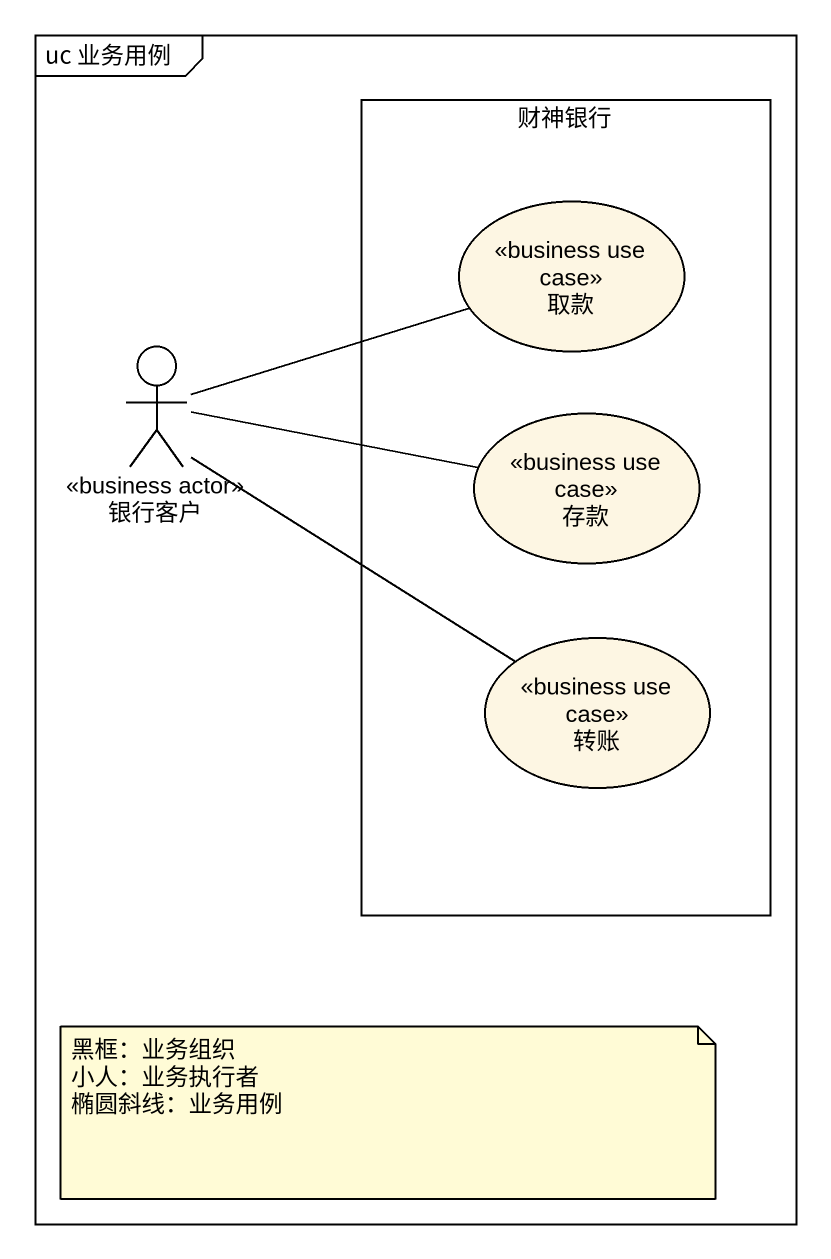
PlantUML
@startuml
mainframe uc 业务用例
rectangle 财神银行 {
  usecase 取款 <<business use case>>
  usecase 存款 <<business use case>>
  usecase 转账 <<business use case>>
}
actor 银行客户 <<business actor>>
银行客户 -right- 取款
银行客户 -right- 存款
银行客户 -- 转账
note as N1
  黑框：业务组织
  小人：业务执行者
  椭圆斜线：业务用例
end note
@enduml
